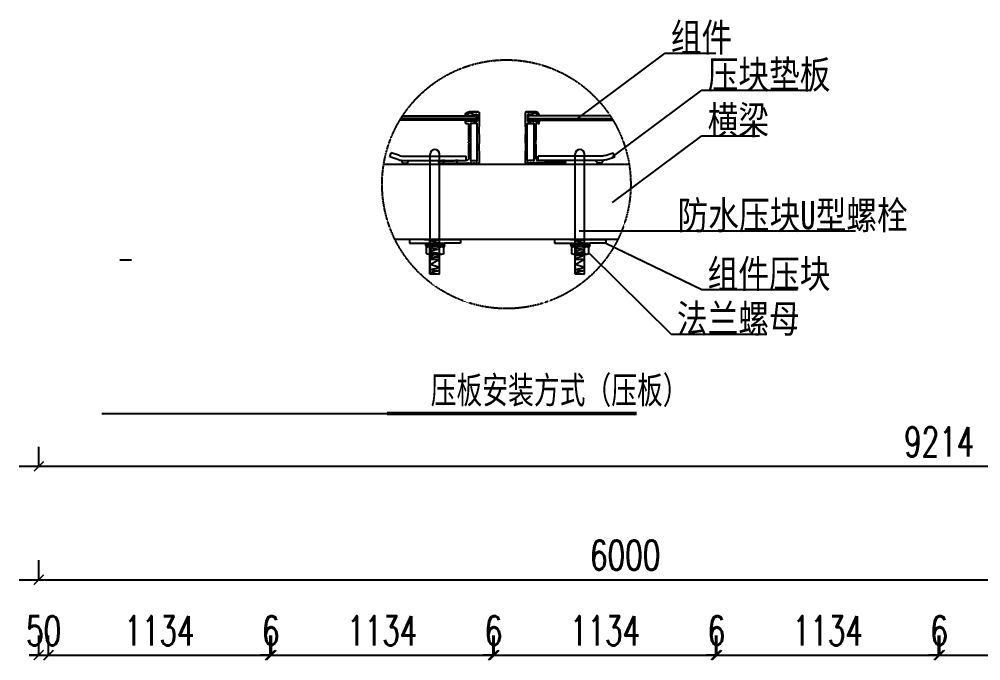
# Model space of a CAD drawing. Header units: millimetres. Extents: x -14454 to 167453, y -24 to 28032.
# Drawn here: x 52607 to 57392, y 17138 to 20328 of the extents above; entities that cross this region are included whole.
import ezdxf

# ---------------------------------------------------------------- set-up
doc = ezdxf.new("R2010")
doc.units = ezdxf.units.MM
doc.linetypes.add('ACAD_ISO02W100', pattern=[15, 12, -3])
doc.linetypes.add('HIDDEN2', pattern=[4.7625, 3.175, -1.5875])
for name, color, linetype in [('CY_标注', 7, 'Continuous'), ('CY_生产图', 7, 'Continuous'), ('DIM_LEAD', 3, 'Continuous'), ('引线框', 1, 'HIDDEN2'), ('粗线', 7, 'Continuous')]:
    doc.layers.add(name, color=color, linetype=linetype)
doc.layers.add('粗实线', color=7, linetype='Continuous', lineweight=50)
doc.styles.add('CY_标注', font='romans.shx', dxfattribs={"width": 0.7, "bigfont": 'gbcbig.shx'})
doc.styles.add('HZTXT', font='simfang.ttf', dxfattribs={"bigfont": 'HZTXT'})
doc.dimstyles.new('CY_标注', dxfattribs={"dimscale": 64.166667, "dimtxt": 1.5, "dimasz": 0.5, "dimexe": 1, "dimexo": 1, "dimgap": 0.5, "dimtad": 1, "dimzin": 1, "dimtxsty": 'CY_标注', "dimblk": 'ARCHTICK', "dimcen": -0.025, "dimdle": 1, "dimclrd": 8, "dimclre": 8, "dimclrt": 3, "dimadec": 0, "dimazin": 0, "dimtfac": 1, "dimtix": 1, "dimtmove": 2, "dimatfit": 3, "dimfxl": 0, "dimarcsym": 0})

# ---------------------------------------------------------------- blocks, each defined once
blk = doc.blocks.new('zj56zj55螺母')
for p, q in [((5.5, -11.3), (5.5, -4.5)), ((5.5, -11.3), (5.5, -4.5)), ((10, -11.3), (10, -4.5)), ((10, -11.3), (10, -4.5)), ((19, -11.3), (19, -4.5)), ((19, -11.3), (19, -4.5)), ((23.5, -11.3), (23.5, -4.5)), ((23.5, -11.3), (23.5, -4.5))]:
    blk.add_line(p, q)
for centre, radius, start, end in [((7.8, -7.8), 3.97, 55.5615, 124.4385), ((7.8, -7.8), 3.97, 55.5624, 124.4393), ((14.5, -18.6), 14.8, 72.383, 107.617), ((14.5, -18.6), 14.8, 72.383, 107.617), ((21.3, -7.8), 3.97, 55.5615, 124.4385), ((21.3, -7.8), 3.97, 55.5615, 124.4385), ((7.8, -8), 3.97, 235.5615, 304.4385), ((7.8, -8), 3.97, 235.5624, 304.4393), ((14.5, 2.8), 14.8, 252.383, 287.617), ((14.5, 2.8), 14.8, 252.383, 287.617), ((21.3, -8), 3.97, 235.5615, 304.4385), ((21.3, -8), 3.97, 235.5615, 304.4385)]:
    blk.add_arc(centre, radius, start, end)
at = {"layer": '粗线'}
for p, q in [((7.8, -3.8), (21.3, -3.8)), ((7.8, -12), (21.3, -12))]:
    blk.add_line(p, q, dxfattribs=at)
blk = doc.blocks.new('平屋面支架节点图')
at = {"lineweight": -3}
for p, q in [((2784.2, 2330.7, 0), (2787.6, 2332.4, 0)), ((2787.6, 2332.4, 0), (2791.3, 2333.5, 0)), ((2791.3, 2333.5, 0), (2795.1, 2334.2, 0)), ((2795.1, 2334.2, 0), (2857.1, 2334.2, 0)), ((2857.1, 2334.2, 0), (2797.5, 2334.2, 0)), ((2857.1, 2334.2, 0), (2858.7, 2333.8, 0)), ((2858.7, 2333.8, 0), (2859.9, 2333.1, 0)), ((2859.9, 2333.1, 0), (2860.9, 2331.8, 0)), ((3148.3, 2333.1, 0), (3147.3, 2331.8, 0)), ((3149.5, 2333.8, 0), (3148.3, 2333.1, 0)), ((3151.1, 2334.2, 0), (3149.5, 2333.8, 0)), ((3213.1, 2334.2, 0), (3151.1, 2334.2, 0)), ((3151.1, 2334.2, 0), (3210.7, 2334.2, 0)), ((3216.8, 2333.5, 0), (3213.1, 2334.2, 0)), ((3220.6, 2332.4, 0), (3216.8, 2333.5, 0)), ((3223.9, 2330.7, 0), (3220.6, 2332.4, 0)), ((2842.1, 2283.7, 0), (2367.7, 2283.7, 0)), ((2842.1, 2284.5, 0), (2368.2, 2284.5, 0)), ((2842.1, 2288, 0), (2370.3, 2288, 0)), ((2842.1, 2291.1, 0), (2372.3, 2291.1, 0)), ((2842.1, 2294.4, 0), (2374.3, 2294.4, 0)), ((2383.9, 2309.4, 0), (2842.1, 2309.4, 0)), ((2765.2, 2283.7, 0), (2770.7, 2279.3, 0)), ((2770.7, 2279.3, 0), (2775.7, 2274.6, 0)), ((2774.3, 2318.1, 0), (2774.5, 2319.2, 0)), ((2774.6, 2317, 0), (2774.3, 2318.1, 0)), ((2774.5, 2319.2, 0), (2776, 2322.6, 0)), ((2775.6, 2316.2, 0), (2774.6, 2317, 0)), ((2776.7, 2315.9, 0), (2775.6, 2316.2, 0)), ((2776, 2322.6, 0), (2778.4, 2325.8, 0)), ((2787.7, 2315.9, 0), (2776.7, 2315.9, 0)), ((2778.4, 2325.8, 0), (2781.1, 2328.5, 0)), ((2785.5, 2315.9, 0), (2779.8, 2309.4, 0)), ((2781.1, 2328.5, 0), (2784.2, 2330.7, 0)), ((2809.5, 2276.1, 0), (2781.4, 2276.1, 0)), ((2785.8, 2321.9, 0), (2785.7, 2320.9, 0)), ((2785.7, 2320.9, 0), (2786.1, 2320, 0)), ((2786.4, 2322.6, 0), (2785.8, 2321.9, 0)), ((2786.1, 2320, 0), (2786.8, 2319.3, 0)), ((2789.3, 2324.4, 0), (2786.4, 2322.6, 0)), ((2786.8, 2319.3, 0), (2787.7, 2319, 0)), ((2787.7, 2319, 0), (2788.5, 2318.9, 0)), ((2788.5, 2316.2, 0), (2787.7, 2315.9, 0)), ((2788.5, 2318.9, 0), (2789.1, 2318.2, 0)), ((2789.1, 2316.7, 0), (2788.5, 2316.2, 0)), ((2789.1, 2318.2, 0), (2789.3, 2317.4, 0)), ((2789.3, 2317.4, 0), (2789.1, 2316.7, 0)), ((2792.3, 2325.6, 0), (2789.3, 2324.4, 0)), ((2795.6, 2326.3, 0), (2792.3, 2325.6, 0)), ((2795.4, 2326.1, 0), (2816.6, 2326.3, 0)), ((2838.8, 2273, 0), (2809.5, 2276.1, 0)), ((2816.2, 2321.9, 0), (2815.8, 2321.2, 0)), ((2815.8, 2321.2, 0), (2815.8, 2320.4, 0)), ((2815.8, 2320.4, 0), (2816.1, 2319.7, 0)), ((2816.1, 2319.7, 0), (2816.7, 2319.2, 0)), ((2817, 2322.3, 0), (2816.2, 2321.9, 0)), ((2816.6, 2326.3, 0), (2817.5, 2326, 0)), ((2816.7, 2319.2, 0), (2817.5, 2319.2, 0)), ((2817.8, 2322.6, 0), (2817, 2322.3, 0)), ((2817.5, 2326, 0), (2818.1, 2325.3, 0)), ((2817.5, 2319.2, 0), (2838.8, 2321.4, 0)), ((2818.4, 2323.4, 0), (2817.8, 2322.6, 0)), ((2818.1, 2325.3, 0), (2818.6, 2324.4, 0)), ((2818.6, 2324.4, 0), (2818.4, 2323.4, 0)), ((2838.8, 2321.4, 0), (2841, 2321.2, 0)), ((2841, 2273.1, 0), (2838.8, 2273, 0)), ((2841, 2321.2, 0), (2843.1, 2320.6, 0)), ((2843.1, 2273.8, 0), (2841, 2273.1, 0)), ((2842.1, 2309.4, 0), (2842.1, 2283.7, 0)), ((2843.1, 2320.6, 0), (2844.9, 2319.3, 0)), ((2844.9, 2275, 0), (2843.1, 2273.8, 0)), ((2844.9, 2319.3, 0), (2846.4, 2317.6, 0)), ((2846.4, 2276.8, 0), (2844.9, 2275, 0)), ((2846.4, 2317.6, 0), (2847.3, 2315.7, 0)), ((2847.3, 2278.8, 0), (2846.4, 2276.8, 0)), ((2847.3, 2315.7, 0), (2847.6, 2313.5, 0)), ((2847.6, 2280.9, 0), (2847.3, 2278.8, 0)), ((2847.6, 2313.5, 0), (2847.6, 2279.3, 0)), ((2860.9, 2331.8, 0), (2861.2, 2330.2, 0)), ((2861.2, 2330.2, 0), (2861.2, 2274.6, 0)), ((2861.2, 2315.9, 0), (2861.2, 2246.5, 0)), ((3147.3, 2331.8, 0), (3147, 2330.2, 0)), ((3147, 2330.2, 0), (3147, 2274.6, 0)), ((3147, 2315.9, 0), (3147, 2246.5, 0)), ((3160.9, 2315.7, 0), (3160.6, 2313.5, 0)), ((3160.6, 2313.5, 0), (3160.6, 2279.3, 0)), ((3160.6, 2280.9, 0), (3160.9, 2278.8, 0)), ((3161.8, 2317.6, 0), (3160.9, 2315.7, 0)), ((3160.9, 2278.8, 0), (3161.8, 2276.8, 0)), ((3163.2, 2319.3, 0), (3161.8, 2317.6, 0)), ((3161.8, 2276.8, 0), (3163.2, 2275, 0)), ((3165.1, 2320.6, 0), (3163.2, 2319.3, 0)), ((3163.2, 2275, 0), (3165.1, 2273.8, 0)), ((3167.2, 2321.2, 0), (3165.1, 2320.6, 0)), ((3165.1, 2273.8, 0), (3167.2, 2273.1, 0)), ((3676.1, 2309.4, 0), (3166.1, 2309.4, 0)), ((3166.1, 2309.4, 0), (3166.1, 2283.7, 0)), ((3166.1, 2294.4, 0), (3685.7, 2294.4, 0)), ((3166.1, 2291.1, 0), (3687.8, 2291.1, 0)), ((3166.1, 2288, 0), (3689.7, 2288, 0)), ((3166.1, 2284.5, 0), (3691.8, 2284.5, 0)), ((3166.1, 2283.7, 0), (3692.3, 2283.7, 0)), ((3169.4, 2321.4, 0), (3167.2, 2321.2, 0)), ((3167.2, 2273.1, 0), (3169.4, 2273, 0)), ((3190.7, 2319.2, 0), (3169.4, 2321.4, 0)), ((3169.4, 2273, 0), (3198.7, 2276.1, 0)), ((3190.1, 2325.3, 0), (3189.6, 2324.4, 0)), ((3189.6, 2324.4, 0), (3189.7, 2323.4, 0)), ((3189.7, 2323.4, 0), (3190.4, 2322.6, 0)), ((3190.7, 2326, 0), (3190.1, 2325.3, 0)), ((3190.4, 2322.6, 0), (3191.2, 2322.3, 0)), ((3191.6, 2326.3, 0), (3190.7, 2326, 0)), ((3191.5, 2319.2, 0), (3190.7, 2319.2, 0)), ((3191.2, 2322.3, 0), (3192, 2321.9, 0)), ((3192.1, 2319.7, 0), (3191.5, 2319.2, 0)), ((3212.8, 2326.1, 0), (3191.6, 2326.3, 0)), ((3192, 2321.9, 0), (3192.4, 2321.2, 0)), ((3192.4, 2320.4, 0), (3192.1, 2319.7, 0)), ((3192.4, 2321.2, 0), (3192.4, 2320.4, 0)), ((3198.7, 2276.1, 0), (3226.8, 2276.1, 0)), ((3212.6, 2326.3, 0), (3215.9, 2325.6, 0)), ((3215.9, 2325.6, 0), (3218.9, 2324.4, 0)), ((3218.9, 2324.4, 0), (3221.7, 2322.6, 0)), ((3219.1, 2318.2, 0), (3218.9, 2317.4, 0)), ((3218.9, 2317.4, 0), (3219.1, 2316.7, 0)), ((3219.7, 2318.9, 0), (3219.1, 2318.2, 0)), ((3219.1, 2316.7, 0), (3219.7, 2316.2, 0)), ((3220.5, 2319, 0), (3219.7, 2318.9, 0)), ((3219.7, 2316.2, 0), (3220.5, 2315.9, 0)), ((3221.4, 2319.3, 0), (3220.5, 2319, 0)), ((3220.5, 2315.9, 0), (3231.5, 2315.9, 0)), ((3222, 2320, 0), (3221.4, 2319.3, 0)), ((3221.7, 2322.6, 0), (3222.4, 2321.9, 0)), ((3222.5, 2320.9, 0), (3222, 2320, 0)), ((3222.4, 2321.9, 0), (3222.5, 2320.9, 0)), ((3222.7, 2315.9, 0), (3228.4, 2309.4, 0)), ((3227.1, 2328.5, 0), (3223.9, 2330.7, 0)), ((3229.8, 2325.8, 0), (3227.1, 2328.5, 0)), ((3232.2, 2322.6, 0), (3229.8, 2325.8, 0)), ((3231.5, 2315.9, 0), (3232.6, 2316.2, 0)), ((3233.7, 2319.2, 0), (3232.2, 2322.6, 0)), ((3237.5, 2279.3, 0), (3232.5, 2274.6, 0)), ((3232.6, 2316.2, 0), (3233.6, 2317, 0)), ((3233.6, 2317, 0), (3233.9, 2318.1, 0)), ((3233.9, 2318.1, 0), (3233.7, 2319.2, 0)), ((3243, 2283.7, 0), (3237.5, 2279.3, 0)), ((2781.4, 2261.8, 0), (2793.4, 2261.8, 0)), ((2793.4, 2261.8, 0), (2794.3, 2261.6, 0)), ((2794.3, 2261.6, 0), (2794.8, 2261, 0)), ((2794.8, 2261, 0), (2795.1, 2260.2, 0)), ((2795.1, 2260.2, 0), (2795.1, 2158.4, 0)), ((2807.3, 2262.9, 0), (2807, 2261.8, 0)), ((2807, 2262.6, 0), (2807, 2031.8, 0)), ((2808.1, 2263.8, 0), (2807.3, 2262.9, 0)), ((2809.2, 2264.1, 0), (2808.1, 2263.8, 0)), ((2810.3, 2264, 0), (2809.2, 2264.1, 0)), ((2811.2, 2263.2, 0), (2810.3, 2264, 0)), ((2812.6, 2262.1, 0), (2811.2, 2263.2, 0)), ((2814.4, 2261.8, 0), (2812.6, 2262.1, 0)), ((2841, 2261.8, 0), (2814.4, 2261.8, 0)), ((2842.7, 2262.1, 0), (2841, 2261.8, 0)), ((2844.2, 2263.2, 0), (2842.7, 2262.1, 0)), ((2845.1, 2264, 0), (2844.2, 2263.2, 0)), ((2846.2, 2264.1, 0), (2845.1, 2264, 0)), ((2847.3, 2263.8, 0), (2846.2, 2264.1, 0)), ((2848.1, 2262.9, 0), (2847.3, 2263.8, 0)), ((2848.4, 2261.8, 0), (2848.1, 2262.9, 0)), ((2848.4, 2031.8, 0), (2848.4, 2262.6, 0)), ((2859.9, 2243.2, 0), (2859.5, 2242.1, 0)), ((2859.5, 2242.1, 0), (2859.5, 2195.6, 0)), ((2860.7, 2243.8, 0), (2859.9, 2243.2, 0)), ((2861, 2244.3, 0), (2860.7, 2243.8, 0)), ((2861.2, 2244.9, 0), (2861, 2244.3, 0)), ((3147, 2244.9, 0), (3147.2, 2244.3, 0)), ((3147.2, 2244.3, 0), (3147.5, 2243.8, 0)), ((3147.5, 2243.8, 0), (3148.3, 2243.2, 0)), ((3148.3, 2243.2, 0), (3148.7, 2242.1, 0)), ((3148.7, 2242.1, 0), (3148.7, 2195.6, 0)), ((3159.8, 2261.8, 0), (3160.1, 2262.9, 0)), ((3159.8, 2031.8, 0), (3159.8, 2262.6, 0)), ((3160.1, 2262.9, 0), (3160.9, 2263.8, 0)), ((3160.9, 2263.8, 0), (3162, 2264.1, 0)), ((3162, 2264.1, 0), (3163.1, 2264, 0)), ((3163.1, 2264, 0), (3164, 2263.2, 0)), ((3164, 2263.2, 0), (3165.4, 2262.1, 0)), ((3165.4, 2262.1, 0), (3167.2, 2261.8, 0)), ((3167.2, 2261.8, 0), (3193.8, 2261.8, 0)), ((3193.8, 2261.8, 0), (3195.6, 2262.1, 0)), ((3195.6, 2262.1, 0), (3197, 2263.2, 0)), ((3197, 2263.2, 0), (3197.9, 2264, 0)), ((3197.9, 2264, 0), (3199, 2264.1, 0)), ((3199, 2264.1, 0), (3200.1, 2263.8, 0)), ((3200.1, 2263.8, 0), (3200.9, 2262.9, 0)), ((3200.9, 2262.9, 0), (3201.2, 2261.8, 0)), ((3201.2, 2262.6, 0), (3201.2, 2031.8, 0)), ((3213.4, 2261, 0), (3213.1, 2260.2, 0)), ((3213.1, 2260.2, 0), (3213.1, 2158.4, 0)), ((3213.8, 2261.6, 0), (3213.4, 2261, 0)), ((3214.8, 2261.8, 0), (3213.8, 2261.6, 0)), ((3226.8, 2261.8, 0), (3214.8, 2261.8, 0)), ((2795.3, 2158.2, 0), (2796.4, 2156.2, 0)), ((2796.4, 2156.2, 0), (2796.7, 2153.8, 0)), ((2796.7, 2153.8, 0), (2796.4, 2151.4, 0)), ((2859.5, 2195.6, 0), (2859.9, 2194.5, 0)), ((2859.9, 2194.5, 0), (2860.7, 2193.8, 0)), ((2860.7, 2193.8, 0), (2861.2, 2192.7, 0)), ((2861.2, 2192.7, 0), (2861.2, 2141.5, 0)), ((3147.5, 2193.8, 0), (3147, 2192.7, 0)), ((3147, 2192.7, 0), (3147, 2141.5, 0)), ((3148.3, 2194.5, 0), (3147.5, 2193.8, 0)), ((3148.7, 2195.6, 0), (3148.3, 2194.5, 0)), ((3211.8, 2156.2, 0), (3211.5, 2153.8, 0)), ((3211.5, 2153.8, 0), (3211.8, 2151.4, 0)), ((3212.9, 2158.2, 0), (3211.8, 2156.2, 0)), ((2795.1, 2141.5, 0), (2795.1, 2148.6, 0)), ((2795.1, 2131.1, 0), (2795.1, 2047.7, 0)), ((2796.4, 2151.4, 0), (2795.3, 2149.4, 0)), ((2795.3, 2140.7, 0), (2796.4, 2138.7, 0)), ((2796.4, 2133.9, 0), (2795.3, 2131.9, 0)), ((2796.4, 2138.7, 0), (2796.7, 2136.3, 0)), ((2796.7, 2136.3, 0), (2796.4, 2133.9, 0)), ((2859.6, 2139.1, 0), (2859.5, 2138.5, 0)), ((2859.5, 2138.5, 0), (2859.5, 2092.1, 0)), ((2859.9, 2139.8, 0), (2859.6, 2139.1, 0)), ((2860.7, 2140.4, 0), (2859.9, 2139.8, 0)), ((2861, 2140.9, 0), (2860.7, 2140.4, 0)), ((2861.2, 2141.5, 0), (2861, 2140.9, 0)), ((3147, 2141.5, 0), (3147.2, 2140.9, 0)), ((3147.2, 2140.9, 0), (3147.5, 2140.4, 0)), ((3147.5, 2140.4, 0), (3148.3, 2139.8, 0)), ((3148.3, 2139.8, 0), (3148.6, 2139.1, 0)), ((3148.6, 2139.1, 0), (3148.7, 2138.5, 0)), ((3148.7, 2138.5, 0), (3148.7, 2092.1, 0)), ((3211.8, 2138.7, 0), (3211.5, 2136.3, 0)), ((3211.5, 2136.3, 0), (3211.8, 2133.9, 0)), ((3211.8, 2151.4, 0), (3212.9, 2149.4, 0)), ((3212.9, 2140.7, 0), (3211.8, 2138.7, 0)), ((3211.8, 2133.9, 0), (3212.9, 2131.9, 0)), ((3213.1, 2141.5, 0), (3213.1, 2148.6, 0)), ((3213.1, 2131.1, 0), (3213.1, 2047.7, 0)), ((2304.5, 2055.3, 0), (2313.9, 2080.3, 0)), ((2360.8, 2037.2, 0), (2304.5, 2055.3, 0)), ((2365, 2063.8, 0), (2313.9, 2080.3, 0)), ((2394.2, 2059.2, 0), (2779.7, 2059.2, 0)), ((2462.8, 2059.2, 0), (2582.8, 2059.2, 0)), ((2555.1, 1355.7, 0), (2555.1, 2071, 0)), ((2555.1, 1355.7, 0), (2555.1, 2057, 0)), ((2613.3, 1355.7, 0), (2613.3, 2071, 0)), ((2613.3, 1355.7, 0), (2613.3, 2057, 0)), ((2779.7, 2032.6, 0), (2779.7, 2059.2, 0)), ((2788, 2034.4, 0), (2785.2, 2033, 0)), ((2790.4, 2036.5, 0), (2788, 2034.4, 0)), ((2792.4, 2038.8, 0), (2790.4, 2036.5, 0)), ((2793.9, 2041.7, 0), (2792.4, 2038.8, 0)), ((2794.8, 2044.7, 0), (2793.9, 2041.7, 0)), ((2795.1, 2047.7, 0), (2794.8, 2044.7, 0)), ((2859.5, 2092.1, 0), (2859.9, 2091, 0)), ((2859.9, 2091, 0), (2860.7, 2090.4, 0)), ((2860.7, 2090.4, 0), (2861.2, 2089.3, 0)), ((2861.2, 2089.3, 0), (2861.2, 2019.9, 0)), ((3147.5, 2090.4, 0), (3147, 2089.3, 0)), ((3147, 2089.3, 0), (3147, 2019.9, 0)), ((3148.3, 2091, 0), (3147.5, 2090.4, 0)), ((3148.7, 2092.1, 0), (3148.3, 2091, 0)), ((3213.1, 2047.7, 0), (3213.4, 2044.7, 0)), ((3213.4, 2044.7, 0), (3214.3, 2041.7, 0)), ((3214.3, 2041.7, 0), (3215.7, 2038.8, 0)), ((3215.7, 2038.8, 0), (3217.8, 2036.5, 0)), ((3217.8, 2036.5, 0), (3220.2, 2034.4, 0)), ((3220.2, 2034.4, 0), (3223, 2033, 0)), ((3228.5, 2032.6, 0), (3228.5, 2059.2, 0)), ((3614, 2059.2, 0), (3228.5, 2059.2, 0)), ((3457.7, 1355.7, 0), (3457.7, 2071, 0)), ((3515.9, 1355.7, 0), (3515.9, 2071, 0)), ((3643.2, 2063.8, 0), (3694.3, 2080.3, 0)), ((3647.4, 2037.2, 0), (3703.7, 2055.3, 0)), ((3703.7, 2055.3, 0), (3694.3, 2080.3, 0)), ((2267, 2008.9, 0), (3793.1, 2008.9, 0)), ((2390, 2032.6, 0), (2779.7, 2032.6, 0)), ((2683.6, 2027.8, 0), (2614.4, 2027.8, 0)), ((2614.4, 2015.8, 0), (2786.6, 2015.8, 0)), ((2645.3, 2032.6, 0), (2628.9, 2032.6, 0)), ((2705.9, 2027.8, 0), (2683.6, 2027.8, 0)), ((2779.2, 2031.8, 0), (2705.9, 2027.8, 0)), ((2730.9, 2032.6, 0), (2714.4, 2032.6, 0)), ((2782.2, 2032.1, 0), (2779.2, 2031.8, 0)), ((2785.2, 2033, 0), (2782.2, 2032.1, 0)), ((2786.6, 2015.8, 0), (2788, 2016.3, 0)), ((2788, 2016.3, 0), (2789.8, 2017.3, 0)), ((2789.8, 2017.3, 0), (2791.7, 2017.9, 0)), ((2791.7, 2017.9, 0), (2793.7, 2017.9, 0)), ((2793.7, 2017.9, 0), (2795.6, 2017.3, 0)), ((2795.6, 2017.3, 0), (2797.3, 2016.3, 0)), ((2797.3, 2016.3, 0), (2798.8, 2015.8, 0)), ((2798.8, 2015.8, 0), (2804.1, 2015.8, 0)), ((2804.1, 2015.8, 0), (2805.5, 2016.3, 0)), ((2805.5, 2016.3, 0), (2807.3, 2017.3, 0)), ((2807, 2031.8, 0), (2807.3, 2030.6, 0)), ((2807.3, 2030.6, 0), (2808.1, 2029.9, 0)), ((2807.3, 2017.3, 0), (2809.2, 2017.9, 0)), ((2808.1, 2029.9, 0), (2809.2, 2029.4, 0)), ((2809.2, 2029.4, 0), (2810.3, 2029.5, 0)), ((2809.2, 2017.9, 0), (2811.2, 2017.9, 0)), ((2810.3, 2029.5, 0), (2811.2, 2030.3, 0)), ((2811.2, 2030.3, 0), (2812.6, 2031.4, 0)), ((2811.2, 2017.9, 0), (2813.1, 2017.3, 0)), ((2812.6, 2031.4, 0), (2814.4, 2031.8, 0)), ((2813.1, 2017.3, 0), (2814.8, 2016.3, 0)), ((2814.4, 2031.8, 0), (2841, 2031.8, 0)), ((2814.8, 2016.3, 0), (2816.2, 2015.8, 0)), ((2816.2, 2015.8, 0), (2821.6, 2015.8, 0)), ((2821.6, 2015.8, 0), (2823, 2016.3, 0)), ((2823, 2016.3, 0), (2824.7, 2017.3, 0)), ((2824.7, 2017.3, 0), (2826.6, 2017.9, 0)), ((2826.6, 2017.9, 0), (2828.7, 2017.9, 0)), ((2828.7, 2017.9, 0), (2830.6, 2017.3, 0)), ((2830.6, 2017.3, 0), (2832.3, 2016.3, 0)), ((2832.3, 2016.3, 0), (2833.8, 2015.8, 0)), ((2833.8, 2015.8, 0), (2839.1, 2015.8, 0)), ((2839.1, 2015.8, 0), (2840.5, 2016.3, 0)), ((2840.5, 2016.3, 0), (2842.3, 2017.3, 0)), ((2841, 2031.8, 0), (2842.7, 2031.4, 0)), ((2842.3, 2017.3, 0), (2844.2, 2017.9, 0)), ((2842.7, 2031.4, 0), (2844.2, 2030.3, 0)), ((2844.2, 2030.3, 0), (2845.1, 2029.5, 0)), ((2844.2, 2017.9, 0), (2846.2, 2017.9, 0)), ((2845.1, 2029.5, 0), (2846.2, 2029.4, 0)), ((2846.2, 2029.4, 0), (2847.3, 2029.9, 0)), ((2846.2, 2017.9, 0), (2848.1, 2017.3, 0)), ((2847.3, 2029.9, 0), (2848.1, 2030.6, 0)), ((2848.1, 2030.6, 0), (2848.4, 2031.8, 0)), ((2848.1, 2017.3, 0), (2849.8, 2016.3, 0)), ((2849.8, 2016.3, 0), (2851.3, 2015.8, 0)), ((2851.3, 2015.8, 0), (2857.1, 2015.8, 0)), ((2858.6, 2016.1, 0), (2857.1, 2015.8, 0)), ((2859.9, 2017.1, 0), (2858.6, 2016.1, 0)), ((2860.8, 2018.3, 0), (2859.9, 2017.1, 0)), ((2861.2, 2019.9, 0), (2860.9, 2018.3, 0)), ((3147, 2019.9, 0), (3147.3, 2018.3, 0)), ((3147.4, 2018.3, 0), (3148.3, 2017.1, 0)), ((3148.3, 2017.1, 0), (3149.6, 2016.1, 0)), ((3149.6, 2016.1, 0), (3151.1, 2015.8, 0)), ((3156.9, 2015.8, 0), (3151.1, 2015.8, 0)), ((3158.4, 2016.3, 0), (3156.9, 2015.8, 0)), ((3160.1, 2017.3, 0), (3158.4, 2016.3, 0)), ((3160.1, 2030.6, 0), (3159.8, 2031.8, 0)), ((3160.9, 2029.9, 0), (3160.1, 2030.6, 0)), ((3162, 2017.9, 0), (3160.1, 2017.3, 0)), ((3162, 2029.4, 0), (3160.9, 2029.9, 0)), ((3163.1, 2029.5, 0), (3162, 2029.4, 0)), ((3164, 2017.9, 0), (3162, 2017.9, 0)), ((3164, 2030.3, 0), (3163.1, 2029.5, 0)), ((3165.4, 2031.4, 0), (3164, 2030.3, 0)), ((3165.9, 2017.3, 0), (3164, 2017.9, 0)), ((3167.2, 2031.8, 0), (3165.4, 2031.4, 0)), ((3167.7, 2016.3, 0), (3165.9, 2017.3, 0)), ((3193.8, 2031.8, 0), (3167.2, 2031.8, 0)), ((3169.1, 2015.8, 0), (3167.7, 2016.3, 0)), ((3174.4, 2015.8, 0), (3169.1, 2015.8, 0)), ((3175.9, 2016.3, 0), (3174.4, 2015.8, 0)), ((3177.6, 2017.3, 0), (3175.9, 2016.3, 0)), ((3179.5, 2017.9, 0), (3177.6, 2017.3, 0)), ((3181.5, 2017.9, 0), (3179.5, 2017.9, 0)), ((3183.4, 2017.3, 0), (3181.5, 2017.9, 0)), ((3185.2, 2016.3, 0), (3183.4, 2017.3, 0)), ((3186.6, 2015.8, 0), (3185.2, 2016.3, 0)), ((3192, 2015.8, 0), (3186.6, 2015.8, 0)), ((3193.4, 2016.3, 0), (3192, 2015.8, 0)), ((3195.1, 2017.3, 0), (3193.4, 2016.3, 0)), ((3195.6, 2031.4, 0), (3193.8, 2031.8, 0)), ((3197, 2017.9, 0), (3195.1, 2017.3, 0)), ((3197, 2030.3, 0), (3195.6, 2031.4, 0)), ((3197.9, 2029.5, 0), (3197, 2030.3, 0)), ((3199, 2017.9, 0), (3197, 2017.9, 0)), ((3199, 2029.4, 0), (3197.9, 2029.5, 0)), ((3200.1, 2029.9, 0), (3199, 2029.4, 0)), ((3200.9, 2017.3, 0), (3199, 2017.9, 0)), ((3200.9, 2030.6, 0), (3200.1, 2029.9, 0)), ((3201.2, 2031.8, 0), (3200.9, 2030.6, 0)), ((3202.7, 2016.3, 0), (3200.9, 2017.3, 0)), ((3204.1, 2015.8, 0), (3202.7, 2016.3, 0)), ((3209.4, 2015.8, 0), (3204.1, 2015.8, 0)), ((3210.9, 2016.3, 0), (3209.4, 2015.8, 0)), ((3212.6, 2017.3, 0), (3210.9, 2016.3, 0)), ((3214.5, 2017.9, 0), (3212.6, 2017.3, 0)), ((3216.5, 2017.9, 0), (3214.5, 2017.9, 0)), ((3218.4, 2017.3, 0), (3216.5, 2017.9, 0)), ((3220.2, 2016.3, 0), (3218.4, 2017.3, 0)), ((3221.6, 2015.8, 0), (3220.2, 2016.3, 0)), ((3393.8, 2015.8, 0), (3221.6, 2015.8, 0)), ((3223, 2033, 0), (3226, 2032.1, 0)), ((3226, 2032.1, 0), (3229, 2031.8, 0)), ((3618.2, 2032.6, 0), (3228.5, 2032.6, 0)), ((3229, 2031.8, 0), (3302.3, 2027.8, 0)), ((3277.3, 2032.6, 0), (3293.8, 2032.6, 0)), ((3302.3, 2027.8, 0), (3324.5, 2027.8, 0)), ((3324.5, 2027.8, 0), (3393.8, 2027.8, 0)), ((3362.9, 2032.6, 0), (3379.3, 2032.6, 0)), ((3722.4, 1541, 0), (2337.6, 1541, 0)), ((2521.1, 1518.7, 0), (2650.5, 1518.7, 0)), ((2525.8, 1518.7, 0), (2525.8, 1507.6, 0)), ((2525.8, 1507.6, 0), (2645.8, 1507.6, 0)), ((2554.2, 1355.7, 0), (2554.2, 1541.5, 0)), ((2613.3, 1537.3, 0), (2555.1, 1537.3, 0)), ((2555.1, 1537.3, 0), (2555.1, 1535.3, 0)), ((2555.1, 1535.3, 0), (2613.3, 1521.6, 0)), ((2613.3, 1510.4, 0), (2555.1, 1492.2, 0)), ((2628.9, 1507.6, 0), (2585.4, 1507.6, 0)), ((2645.8, 1507.6, 0), (2645.8, 1518.7, 0)), ((3423.7, 1518.7, 0), (3553.1, 1518.7, 0)), ((3428.4, 1518.7, 0), (3428.4, 1507.6, 0)), ((3428.4, 1507.6, 0), (3548.3, 1507.6, 0)), ((3456.8, 1355.7, 0), (3456.8, 1541.5, 0)), ((3515.9, 1537.3, 0), (3457.7, 1537.3, 0)), ((3457.7, 1537.3, 0), (3457.7, 1535.3, 0)), ((3457.7, 1535.3, 0), (3515.9, 1521.6, 0)), ((3515.9, 1510.4, 0), (3457.7, 1492.2, 0)), ((3531.5, 1507.6, 0), (3488, 1507.6, 0)), ((3548.3, 1507.6, 0), (3548.3, 1518.7, 0)), ((2555.1, 1492.2, 0), (2555.1, 1488.6, 0)), ((2555.1, 1488.6, 0), (2613.3, 1481.9, 0)), ((2613.3, 1481.9, 0), (2555.1, 1468.6, 0)), ((2555.1, 1468.6, 0), (2555.1, 1465.5, 0)), ((2555.1, 1465.5, 0), (2613.3, 1457.3, 0)), ((2613.3, 1457.3, 0), (2555.1, 1437.5, 0)), ((2613.3, 1442.3, 0), (2555.1, 1421.8, 0)), ((3457.7, 1492.2, 0), (3457.7, 1488.6, 0)), ((3457.7, 1488.6, 0), (3515.9, 1481.9, 0)), ((3515.9, 1481.9, 0), (3457.7, 1468.6, 0)), ((3457.7, 1468.6, 0), (3457.7, 1465.5, 0)), ((3515.9, 1468.5, 0), (3457.7, 1448.7, 0)), ((3457.7, 1465.5, 0), (3515.9, 1457.3, 0)), ((3515.9, 1457.3, 0), (3457.7, 1437.5, 0)), ((3457.7, 1445.4, 0), (3515.9, 1442.3, 0)), ((3515.9, 1442.3, 0), (3457.7, 1421.8, 0)), ((2555.1, 1434.3, 0), (2613.3, 1431.2, 0)), ((2555.1, 1418.9, 0), (2613.3, 1418.9, 0)), ((3457.7, 1418.9, 0), (3515.9, 1418.9, 0)), ((2554.2, 1326.9, 0), (2554.2, 1355.7, 0)), ((2613.3, 1326.9, 0), (2554.2, 1326.9, 0)), ((2555.1, 1371.1, 0), (2555.1, 1367.6, 0)), ((3456.8, 1326.9, 0), (3456.8, 1355.7, 0)), ((3515.9, 1326.9, 0), (3456.8, 1326.9, 0)), ((3457.7, 1371.1, 0), (3457.7, 1367.6, 0))]:
    blk.add_line(p, q, dxfattribs=at)
for p, q in [((2426.6, 1541, 0), (2426.6, 1518.7, 0)), ((2426.6, 1518.7, 0), (2525.8, 1518.7, 0)), ((2525.8, 1507.6, 0), (2533.6, 1493, 0)), ((2585.8, 1541, 0), (2745, 1541, 0)), ((2645.8, 1507.6, 0), (2640.2, 1493, 0)), ((2745, 1518.7, 0), (2645.8, 1518.7, 0)), ((2745, 1541, 0), (2745, 1518.7, 0)), ((3329.2, 1541, 0), (3329.2, 1518.7, 0)), ((3329.2, 1518.7, 0), (3428.4, 1518.7, 0)), ((3428.4, 1507.6, 0), (3437.1, 1493.5, 0)), ((3488.4, 1541, 0), (3647.6, 1541, 0)), ((3548.3, 1507.6, 0), (3542.8, 1493, 0)), ((3647.6, 1518.7, 0), (3548.3, 1518.7, 0)), ((3647.6, 1541, 0), (3647.6, 1518.7, 0)), ((626, 1415.6, 0), (698, 1415.6, 0)), ((626, 1415.6, 0), (698, 1415.6, 0)), ((514, 459.5, 0), (2286.6, 459.5, 0))]:
    blk.add_line(p, q)
at = {"color": 7, "linetype": 'ByBlock'}
for p, q in [((2521.1, 1541, 0), (2650.5, 1541, 0)), ((2525.8, 1518.7, 0), (2645.8, 1518.7, 0)), ((3423.7, 1541, 0), (3553.1, 1541, 0)), ((3428.4, 1518.7, 0), (3548.3, 1518.7, 0)), ((2555.1, 1385.7, 0), (2613.3, 1418.9, 0)), ((2613.3, 1367.6, 0), (2555.1, 1385.7, 0)), ((3457.7, 1385.7, 0), (3515.9, 1418.9, 0)), ((3515.9, 1367.6, 0), (3457.7, 1385.7, 0)), ((2555.1, 1355.5, 0), (2613.3, 1367.6, 0)), ((3457.7, 1355.5, 0), (3515.9, 1367.6, 0))]:
    blk.add_line(p, q, dxfattribs=at)
at = {"lineweight": -3, "elevation": 0}
for points in [[(2555.1, 1358.4), (2555.1, 1358.4)], [(2555.1, 1326.9), (2555.1, 1355.7)], [(2555.1, 1355.7), (2555.1, 1355.4), (2613.3, 1345.8), (2555.1, 1336.6), (2555.1, 1334.3), (2613.3, 1327)], [(2613.3, 1326.9), (2613.3, 1355.7)], [(3457.7, 1358.4), (3457.7, 1358.4)], [(3457.7, 1326.9), (3457.7, 1355.7)], [(3457.7, 1355.7), (3457.7, 1355.4), (3515.9, 1345.8), (3457.7, 1336.6), (3457.7, 1334.3), (3515.9, 1327)], [(3515.9, 1326.9), (3515.9, 1355.7)]]:
    blk.add_lwpolyline(points, dxfattribs=at)
at = {"const_width": 22.4, "elevation": 0}
blk.add_lwpolyline([(2286.6, 459.5), (3840.1, 459.5)], dxfattribs=at)
at = {"lineweight": -3}
for centre, radius, start, end in [((2781.3, 2269, 0), 7.17, 89.27008, 270.72992), ((3226.9, 2269, 0), 7.17, 269.27008, 90.72992), ((2390, 2127.6, 0), 95, 252.12027, 270), ((2394.2, 2154.2, 0), 95, 252.12027, 270), ((2399.5, 2040.5, 0), 25.1, 195.80073, 341.50777), ((2614.5, 2021.8, 0), 5.99, 90.77062, 269.22938), ((2637.1, 2037.3, 0), 9.5, 210, 330), ((2722.6, 2037.3, 0), 9.5, 210, 330), ((3393.7, 2021.8, 0), 5.99, 270.77062, 89.22938)]:
    blk.add_arc(centre, radius, start, end, dxfattribs=at)
for centre in [(2584.2, 2071, 0), (3486.8, 2071, 0)]:
    blk.add_arc(centre, 29.1, 0, 180)
at = {"lineweight": -3, "extrusion": (0, 0, -1)}
for centre, major_axis, start_param, end_param in [((3608.7, 2040.5, 0), (-17.7, 17.7), 2.631969, 5.175037), ((3614, 2154.2, 0), (67.2, 67.2), 2.044134, 2.356194), ((3618.2, 2127.6, 0), (67.2, 67.2), 2.044134, 2.356194), ((3285.5, 2037.3, 0), (6.72, 6.72), 1.308997, 3.403392), ((3371.1, 2037.3, 0), (-6.72, 6.72), 2.879793, 4.974188)]:
    blk.add_ellipse(centre, major_axis=major_axis, ratio=1, start_param=start_param, end_param=end_param, dxfattribs=at)
at = {"layer": 'DIM_LEAD'}
for p, q in [((3461.2, 2284.9, 0), (4016.9, 2700.1, 0)), ((4016.9, 2700.1, 0), (4333.2, 2700.1, 0)), ((3690.3, 2054.4, 0), (4246, 2469.6, 0)), ((4246, 2469.6, 0), (4922.6, 2469.6, 0)), ((3690.3, 1771.5, 0), (4246, 2186.7, 0)), ((4246, 2186.7, 0), (4605, 2186.7, 0)), ((3482.6, 1595.5, 0), (5201.6, 1595.5, 0)), ((3647.6, 1518.7, 0), (4246, 1230.5, 0)), ((3546.2, 1455.5, 0), (4055.3, 952.1, 0)), ((4246, 1230.5, 0), (4839.8, 1230.5, 0)), ((4055.3, 952.1, 0), (4649, 952.1, 0))]:
    blk.add_line(p, q, dxfattribs=at)
at = {"layer": '引线框', "color": 1, "linetype": 'ACAD_ISO02W100', "ltscale": 0.02}
blk.add_circle((3030, 1884.9, 0), 773.1, dxfattribs=at)
at = {"layer": '粗实线', "lineweight": -3}
blk.add_solid([(3461.4, 2284.6, 0), (3459.5, 2283.7, 0), (3461, 2285.2, 0)], dxfattribs=at)
at = {"lineweight": -3, "xscale": -5.940000000013968, "yscale": 5.940000000013968, "zscale": 5.940000000013968}
for p in [(2673.1, 1519.7, 0), (3575.7, 1519.7, 0)]:
    blk.add_blockref('zj56zj55螺母', p, dxfattribs=at)
at = {"color": 2, "style": 'HZTXT', "width": 0.8}
for s, p in [('组件', (4052.3, 2710, 0)), ('压块垫板', (4281.4, 2479.5, 0)), ('横梁', (4281.4, 2196.6, 0)), ('防水压块U型螺栓', (4094.1, 1605.4, 0)), ('组件压块', (4281.4, 1240.4, 0)), ('法兰螺母', (4090.7, 962, 0))]:
    blk.add_text(s, height=175, dxfattribs=at).set_placement(p)
at = {"color": 4, "style": 'HZTXT', "width": 0.7}
blk.add_text('压板安装方式（压板）', height=168, dxfattribs=at).set_placement((2559, 521.6, 0))
blk = doc.blocks.new('_ArchTick')
at = {"color": 0, "linetype": 'ByBlock', "const_width": 0.15}
blk.add_lwpolyline([(-0.5, -0.5), (0.5, 0.5)], dxfattribs=at)
blk = doc.blocks.new('*D479')
at = {"layer": 'CY_标注', "color": 8, "lineweight": -2, "transparency": 16777216}
for p, q in [((-7, 8017.4), (-7, 8117.4)), ((1127, 8017.4), (1127, 8117.4)), ((-107, 8017.4), (1227, 8017.4))]:
    blk.add_line(p, q, dxfattribs=at)
at = {"layer": 'Defpoints', "color": 0, "transparency": 16777216}
for p in [(-7, 8007.4), (1127, 8017.4), (1127, 8007.4)]:
    blk.add_point(p, dxfattribs=at)
at = {"layer": 'CY_标注', "color": 8, "lineweight": -2, "transparency": 16777216, "xscale": 50, "yscale": 50, "zscale": 50, "rotation": 180}
blk.add_blockref('_ArchTick', (-7, 8017.4), dxfattribs=at)
at = {"layer": 'CY_标注', "color": 8, "lineweight": -2, "transparency": 16777216, "xscale": 50, "yscale": 50, "zscale": 50}
blk.add_blockref('_ArchTick', (1127, 8017.4), dxfattribs=at)
at = {"layer": 'CY_标注', "color": 3, "transparency": 16777216, "insert": (560, 8142.4), "char_height": 150, "attachment_point": 5, "style": 'CY_标注'}
blk.add_mtext('1134', dxfattribs=at)
blk = doc.blocks.new('*D480')
at = {"layer": 'CY_标注', "color": 8, "lineweight": -2, "transparency": 16777216}
for p, q in [((1127, 8017.4), (1127, 8117.4)), ((1133, 8017.4), (1133, 8117.4)), ((1127, 8017.4), (1077, 8017.4)), ((1127, 8017.4), (1133, 8017.4)), ((1133, 8017.4), (1183, 8017.4))]:
    blk.add_line(p, q, dxfattribs=at)
at = {"layer": 'Defpoints', "color": 0, "transparency": 16777216}
for p in [(1127, 8007.4), (1133, 8017.4), (1133, 8007.4)]:
    blk.add_point(p, dxfattribs=at)
at = {"layer": 'CY_标注', "color": 8, "lineweight": -2, "transparency": 16777216, "xscale": 50, "yscale": 50, "zscale": 50}
blk.add_blockref('_ArchTick', (1127, 8017.4), dxfattribs=at)
at = {"layer": 'CY_标注', "color": 8, "lineweight": -2, "transparency": 16777216, "xscale": 50, "yscale": 50, "zscale": 50, "rotation": 180}
blk.add_blockref('_ArchTick', (1133, 8017.4), dxfattribs=at)
at = {"layer": 'CY_标注', "color": 3, "transparency": 16777216, "insert": (1130, 8142.4), "char_height": 150, "attachment_point": 5, "style": 'CY_标注'}
blk.add_mtext('6', dxfattribs=at)
blk = doc.blocks.new('*D481')
at = {"layer": 'CY_标注', "color": 8, "lineweight": -2, "transparency": 16777216}
for p, q in [((1133, 8017.4), (1133, 8117.4)), ((2267, 8017.4), (2267, 8117.4)), ((1033, 8017.4), (2367, 8017.4))]:
    blk.add_line(p, q, dxfattribs=at)
at = {"layer": 'Defpoints', "color": 0, "transparency": 16777216}
for p in [(1133, 8007.4), (2267, 8017.4), (2267, 8007.4)]:
    blk.add_point(p, dxfattribs=at)
at = {"layer": 'CY_标注', "color": 8, "lineweight": -2, "transparency": 16777216, "xscale": 50, "yscale": 50, "zscale": 50, "rotation": 180}
blk.add_blockref('_ArchTick', (1133, 8017.4), dxfattribs=at)
at = {"layer": 'CY_标注', "color": 8, "lineweight": -2, "transparency": 16777216, "xscale": 50, "yscale": 50, "zscale": 50}
blk.add_blockref('_ArchTick', (2267, 8017.4), dxfattribs=at)
at = {"layer": 'CY_标注', "color": 3, "transparency": 16777216, "insert": (1700, 8142.4), "char_height": 150, "attachment_point": 5, "style": 'CY_标注'}
blk.add_mtext('1134', dxfattribs=at)
blk = doc.blocks.new('*D482')
at = {"layer": 'CY_标注', "color": 8, "lineweight": -2, "transparency": 16777216}
for p, q in [((2267, 8017.4), (2267, 8117.4)), ((2273, 8017.4), (2273, 8117.4)), ((2267, 8017.4), (2217, 8017.4)), ((2267, 8017.4), (2273, 8017.4)), ((2273, 8017.4), (2323, 8017.4))]:
    blk.add_line(p, q, dxfattribs=at)
at = {"layer": 'Defpoints', "color": 0, "transparency": 16777216}
for p in [(2267, 8007.4), (2273, 8017.4), (2273, 8007.4)]:
    blk.add_point(p, dxfattribs=at)
at = {"layer": 'CY_标注', "color": 8, "lineweight": -2, "transparency": 16777216, "xscale": 50, "yscale": 50, "zscale": 50}
blk.add_blockref('_ArchTick', (2267, 8017.4), dxfattribs=at)
at = {"layer": 'CY_标注', "color": 8, "lineweight": -2, "transparency": 16777216, "xscale": 50, "yscale": 50, "zscale": 50, "rotation": 180}
blk.add_blockref('_ArchTick', (2273, 8017.4), dxfattribs=at)
at = {"layer": 'CY_标注', "color": 3, "transparency": 16777216, "insert": (2270, 8142.4), "char_height": 150, "attachment_point": 5, "style": 'CY_标注'}
blk.add_mtext('6', dxfattribs=at)
blk = doc.blocks.new('*D483')
at = {"layer": 'CY_标注', "color": 8, "lineweight": -2, "transparency": 16777216}
for p, q in [((2273, 8017.4), (2273, 8117.4)), ((3407, 8017.4), (3407, 8117.4)), ((2173, 8017.4), (3507, 8017.4))]:
    blk.add_line(p, q, dxfattribs=at)
at = {"layer": 'Defpoints', "color": 0, "transparency": 16777216}
for p in [(2273, 8007.4), (3407, 8017.4), (3407, 8007.4)]:
    blk.add_point(p, dxfattribs=at)
at = {"layer": 'CY_标注', "color": 8, "lineweight": -2, "transparency": 16777216, "xscale": 50, "yscale": 50, "zscale": 50, "rotation": 180}
blk.add_blockref('_ArchTick', (2273, 8017.4), dxfattribs=at)
at = {"layer": 'CY_标注', "color": 8, "lineweight": -2, "transparency": 16777216, "xscale": 50, "yscale": 50, "zscale": 50}
blk.add_blockref('_ArchTick', (3407, 8017.4), dxfattribs=at)
at = {"layer": 'CY_标注', "color": 3, "transparency": 16777216, "insert": (2840, 8142.4), "char_height": 150, "attachment_point": 5, "style": 'CY_标注'}
blk.add_mtext('1134', dxfattribs=at)
blk = doc.blocks.new('*D484')
at = {"layer": 'CY_标注', "color": 8, "lineweight": -2, "transparency": 16777216}
for p, q in [((3407, 8017.4), (3407, 8117.4)), ((3413, 8017.4), (3413, 8117.4)), ((3407, 8017.4), (3357, 8017.4)), ((3407, 8017.4), (3413, 8017.4)), ((3413, 8017.4), (3463, 8017.4))]:
    blk.add_line(p, q, dxfattribs=at)
at = {"layer": 'Defpoints', "color": 0, "transparency": 16777216}
for p in [(3407, 8007.4), (3413, 8017.4), (3413, 8007.4)]:
    blk.add_point(p, dxfattribs=at)
at = {"layer": 'CY_标注', "color": 8, "lineweight": -2, "transparency": 16777216, "xscale": 50, "yscale": 50, "zscale": 50}
blk.add_blockref('_ArchTick', (3407, 8017.4), dxfattribs=at)
at = {"layer": 'CY_标注', "color": 8, "lineweight": -2, "transparency": 16777216, "xscale": 50, "yscale": 50, "zscale": 50, "rotation": 180}
blk.add_blockref('_ArchTick', (3413, 8017.4), dxfattribs=at)
at = {"layer": 'CY_标注', "color": 3, "transparency": 16777216, "insert": (3410, 8142.4), "char_height": 150, "attachment_point": 5, "style": 'CY_标注'}
blk.add_mtext('6', dxfattribs=at)
blk = doc.blocks.new('*D485')
at = {"layer": 'CY_标注', "color": 8, "lineweight": -2, "transparency": 16777216}
for p, q in [((3413, 8017.4), (3413, 8117.4)), ((4547, 8017.4), (4547, 8117.4)), ((3313, 8017.4), (4647, 8017.4))]:
    blk.add_line(p, q, dxfattribs=at)
at = {"layer": 'Defpoints', "color": 0, "transparency": 16777216}
for p in [(3413, 8007.4), (4547, 8017.4), (4547, 8007.4)]:
    blk.add_point(p, dxfattribs=at)
at = {"layer": 'CY_标注', "color": 8, "lineweight": -2, "transparency": 16777216, "xscale": 50, "yscale": 50, "zscale": 50, "rotation": 180}
blk.add_blockref('_ArchTick', (3413, 8017.4), dxfattribs=at)
at = {"layer": 'CY_标注', "color": 8, "lineweight": -2, "transparency": 16777216, "xscale": 50, "yscale": 50, "zscale": 50}
blk.add_blockref('_ArchTick', (4547, 8017.4), dxfattribs=at)
at = {"layer": 'CY_标注', "color": 3, "transparency": 16777216, "insert": (3980, 8142.4), "char_height": 150, "attachment_point": 5, "style": 'CY_标注'}
blk.add_mtext('1134', dxfattribs=at)
blk = doc.blocks.new('*D486')
at = {"layer": 'CY_标注', "color": 8, "lineweight": -2, "transparency": 16777216}
for p, q in [((4547, 8017.4), (4547, 8117.4)), ((4553, 8017.4), (4553, 8117.4)), ((4547, 8017.4), (4497, 8017.4)), ((4547, 8017.4), (4553, 8017.4)), ((4553, 8017.4), (4603, 8017.4))]:
    blk.add_line(p, q, dxfattribs=at)
at = {"layer": 'Defpoints', "color": 0, "transparency": 16777216}
for p in [(4547, 8007.4), (4553, 8017.4), (4553, 8007.4)]:
    blk.add_point(p, dxfattribs=at)
at = {"layer": 'CY_标注', "color": 8, "lineweight": -2, "transparency": 16777216, "xscale": 50, "yscale": 50, "zscale": 50}
blk.add_blockref('_ArchTick', (4547, 8017.4), dxfattribs=at)
at = {"layer": 'CY_标注', "color": 8, "lineweight": -2, "transparency": 16777216, "xscale": 50, "yscale": 50, "zscale": 50, "rotation": 180}
blk.add_blockref('_ArchTick', (4553, 8017.4), dxfattribs=at)
at = {"layer": 'CY_标注', "color": 3, "transparency": 16777216, "insert": (4550, 8142.4), "char_height": 150, "attachment_point": 5, "style": 'CY_标注'}
blk.add_mtext('6', dxfattribs=at)
blk = doc.blocks.new('*D487')
at = {"layer": 'CY_标注', "color": 8, "lineweight": -2, "transparency": 16777216}
for p, q in [((4553, 8017.4), (4553, 8117.4)), ((5687, 8017.4), (5687, 8117.4)), ((4453, 8017.4), (5787, 8017.4))]:
    blk.add_line(p, q, dxfattribs=at)
at = {"layer": 'Defpoints', "color": 0, "transparency": 16777216}
for p in [(4553, 8007.4), (5687, 8017.4), (5687, 8007.4)]:
    blk.add_point(p, dxfattribs=at)
at = {"layer": 'CY_标注', "color": 8, "lineweight": -2, "transparency": 16777216, "xscale": 50, "yscale": 50, "zscale": 50, "rotation": 180}
blk.add_blockref('_ArchTick', (4553, 8017.4), dxfattribs=at)
at = {"layer": 'CY_标注', "color": 8, "lineweight": -2, "transparency": 16777216, "xscale": 50, "yscale": 50, "zscale": 50}
blk.add_blockref('_ArchTick', (5687, 8017.4), dxfattribs=at)
at = {"layer": 'CY_标注', "color": 3, "transparency": 16777216, "insert": (5120, 8142.4), "char_height": 150, "attachment_point": 5, "style": 'CY_标注'}
blk.add_mtext('1134', dxfattribs=at)
blk = doc.blocks.new('*D506')
at = {"layer": 'CY_标注', "color": 8, "lineweight": -2, "transparency": 16777216}
for p, q in [((-57, 8403), (-57, 8503)), ((5943, 8403), (5943, 8503)), ((-157, 8403), (6043, 8403))]:
    blk.add_line(p, q, dxfattribs=at)
at = {"layer": 'Defpoints', "color": 0, "transparency": 16777216}
for p in [(-57, 8393), (5943, 8403), (5943, 8393)]:
    blk.add_point(p, dxfattribs=at)
at = {"layer": 'CY_标注', "color": 8, "lineweight": -2, "transparency": 16777216, "xscale": 50, "yscale": 50, "zscale": 50, "rotation": 180}
blk.add_blockref('_ArchTick', (-57, 8403), dxfattribs=at)
at = {"layer": 'CY_标注', "color": 8, "lineweight": -2, "transparency": 16777216, "xscale": 50, "yscale": 50, "zscale": 50}
blk.add_blockref('_ArchTick', (5943, 8403), dxfattribs=at)
at = {"layer": 'CY_标注', "color": 3, "transparency": 16777216, "insert": (2943, 8528), "char_height": 150, "attachment_point": 5, "style": 'CY_标注'}
blk.add_mtext('6000', dxfattribs=at)
blk = doc.blocks.new('*D508')
at = {"layer": 'CY_标注', "color": 8, "lineweight": -2, "transparency": 16777216}
for p, q in [((-57, 8983), (-57, 9083)), ((9157, 8983), (9157, 9083)), ((-157, 8983), (9257, 8983))]:
    blk.add_line(p, q, dxfattribs=at)
at = {"layer": 'Defpoints', "color": 0, "transparency": 16777216}
for p in [(-57, 8973), (9157, 8983), (9157, 8973)]:
    blk.add_point(p, dxfattribs=at)
at = {"layer": 'CY_标注', "color": 8, "lineweight": -2, "transparency": 16777216, "xscale": 50, "yscale": 50, "zscale": 50, "rotation": 180}
blk.add_blockref('_ArchTick', (-57, 8983), dxfattribs=at)
at = {"layer": 'CY_标注', "color": 8, "lineweight": -2, "transparency": 16777216, "xscale": 50, "yscale": 50, "zscale": 50}
blk.add_blockref('_ArchTick', (9157, 8983), dxfattribs=at)
at = {"layer": 'CY_标注', "color": 3, "transparency": 16777216, "insert": (4550, 9108), "char_height": 150, "attachment_point": 5, "style": 'CY_标注'}
blk.add_mtext('9214', dxfattribs=at)
blk = doc.blocks.new('*D509')
at = {"layer": 'CY_标注', "color": 8, "lineweight": -2, "transparency": 16777216}
for p, q in [((-57, 8017.4), (-57, 8117.4)), ((-7, 8017.4), (-7, 8117.4)), ((-57, 8017.4), (-107, 8017.4)), ((-57, 8017.4), (-7, 8017.4)), ((-7, 8017.4), (43, 8017.4))]:
    blk.add_line(p, q, dxfattribs=at)
at = {"layer": 'Defpoints', "color": 0, "transparency": 16777216}
for p in [(-57, 8007.4), (-7, 8017.4), (-7, 8007.4)]:
    blk.add_point(p, dxfattribs=at)
at = {"layer": 'CY_标注', "color": 8, "lineweight": -2, "transparency": 16777216, "xscale": 50, "yscale": 50, "zscale": 50}
blk.add_blockref('_ArchTick', (-57, 8017.4), dxfattribs=at)
at = {"layer": 'CY_标注', "color": 8, "lineweight": -2, "transparency": 16777216, "xscale": 50, "yscale": 50, "zscale": 50, "rotation": 180}
blk.add_blockref('_ArchTick', (-7, 8017.4), dxfattribs=at)
at = {"layer": 'CY_标注', "color": 3, "transparency": 16777216, "insert": (-32, 8142.4), "char_height": 150, "attachment_point": 5, "style": 'CY_标注'}
blk.add_mtext('50', dxfattribs=at)
blk = doc.blocks.new('排布计算')
at = {"layer": 'CY_标注'}
for p1, p2, text, picture, middle in [((-57, 8973.004), (9157, 8973.004), '9214', '*D508', (4550, 9108.004)), ((-57, 8393.004), (5943, 8393.004), '6000', '*D506', (2943, 8528.004)), ((-57, 8007.359), (-7, 8007.359), '50', '*D509', (-32, 8142.359)), ((-7, 8007.359), (1127, 8007.359), '1134', '*D479', (560, 8142.359)), ((1133, 8007.359), (2267, 8007.359), '1134', '*D481', (1700, 8142.359)), ((1127, 8007.359), (1133, 8007.359), '6', '*D480', (1130, 8142.359)), ((2273, 8007.359), (3407, 8007.359), '1134', '*D483', (2840, 8142.359)), ((2267, 8007.359), (2273, 8007.359), '6', '*D482', (2270, 8142.359)), ((3413, 8007.359), (4547, 8007.359), '1134', '*D485', (3980, 8142.359)), ((3407, 8007.359), (3413, 8007.359), '6', '*D484', (3410, 8142.359)), ((4553, 8007.359), (5687, 8007.359), '1134', '*D487', (5120, 8142.359)), ((4547, 8007.359), (4553, 8007.359), '6', '*D486', (4550, 8142.359))]:
    dim = blk.add_aligned_dim(p1=p1, p2=p2, distance=10, text=text, dimstyle='CY_标注', dxfattribs=at)
    dim.commit()
    dim.dimension.update_dxf_attribs({"geometry": picture, "text_midpoint": middle})
blk = doc.blocks.new('平屋面1934676组件排布计算图块')
blk.add_blockref('排布计算', (157, 1100))
blk = doc.blocks.new('平屋面1934676组件排布计算图块1')
for name, p in [('排布计算', (157, 1100)), ('平屋面1934676组件排布计算图块', (0, 0))]:
    blk.add_blockref(name, p)

msp = doc.modelspace()

# ---------------------------------------------------------------- block references
at = {"layer": 'CY_生产图'}
for name, p, xscale, yscale, zscale in [('平屋面支架节点图', (52607.297, 18000, 14.985), 0.8, 0.8, 0.8), ('平屋面1934676组件排布计算图块1', (52607.297, 8300, 14.985), 0.9724785038995083, 0.9724785038995083, 0.9724785038995083)]:
    msp.add_blockref(name, p, dxfattribs=dict(at, xscale=xscale, yscale=yscale, zscale=zscale))

doc.saveas('drawing.dxf')
